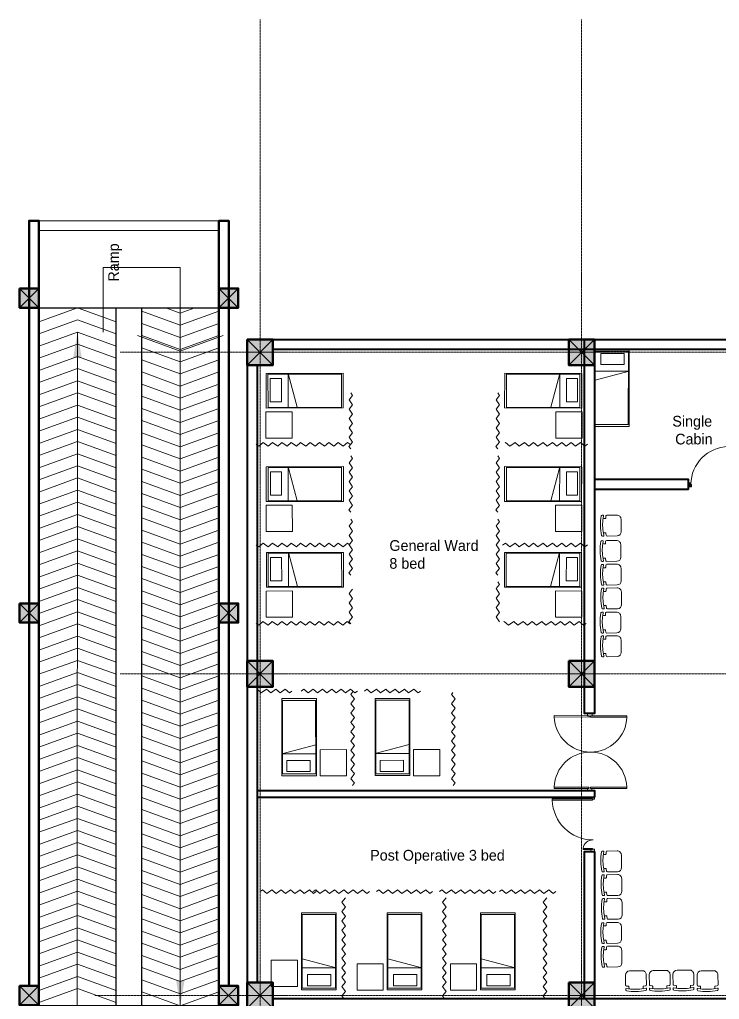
# Model space of a CAD drawing. Header units: millimetres. Extents: x 2342254 to 2635493, y 3886634 to 4043501.
# Drawn here: x 2486672 to 2502999, y 3992361 to 4015212 of the extents above; entities that cross this region are included whole.
import ezdxf

# ---------------------------------------------------------------- set-up
doc = ezdxf.new("R2010")
doc.units = ezdxf.units.MM
doc.header["$MEASUREMENT"] = 0
doc.linetypes.add('CENTER', pattern=[2, 1.25, -0.25, 0.25, -0.25])
doc.linetypes.add('DASHED', pattern=[0.75, 0.5, -0.25])
for name, color, linetype, lineweight in [('centreline', 52, 'CENTER', 5), ('Column-0.5', 14, 'Continuous', 50), ('Dimension- 0.15', 114, 'Continuous', 15), ('door', 41, 'Continuous', 5), ('Door Opening-0.09', 253, 'Continuous', 9), ('Furniture Hospital-0.09', 44, 'Continuous', 9), ('Hatch', 9, 'Continuous', 9), ('hatch-1', 53, 'Continuous', 15), ('hidden lines', 205, 'DASHED', 5), ('stairs', 6, 'Continuous', 25), ('WALL 0.2', 7, 'Continuous', 20), ('wall 0.4', 7, 'Continuous', 40), ('Wall-0.5', 7, 'Continuous', 50), ('WINDOW', 152, 'Continuous', 30)]:
    doc.layers.add(name, color=color, linetype=linetype, lineweight=lineweight)
doc.layers.add('Text-0.2', color=7, linetype='Continuous')
doc.styles.add('arial.', font='arial.ttf')
doc.styles.get("Standard").update_dxf_attribs({"font": 'arial.ttf'})
doc.linetypes.add('ZIGZAG', pattern='A,0.0001,-0.2,[131,ltypeshp.shx,S=0.2,R=0,X=-0.2,Y=0],-0.4,[131,ltypeshp.shx,S=0.2,R=180,X=0.2,Y=0],-0.2', length=0.8001)
doc.dimstyles.get("Standard").update_dxf_attribs({"dimtxt": 500, "dimasz": 100, "dimexe": 100, "dimexo": 200, "dimgap": 0.09, "dimtad": 0, "dimtoh": 1, "dimdec": 0, "dimzin": 0, "dimdsep": 46, "dimtxsty": 'Standard', "dimblk": 'DOT', "dimcen": 0, "dimclrd": 256, "dimclre": 256, "dimclrt": 256, "dimadec": 0, "dimazin": 0, "dimtfac": 1, "dimtdec": 0, "dimtofl": 0, "dimtmove": 0, "dimatfit": 3, "dimfxl": 1, "dimtolj": 1, "dimtzin": 0, "dimlwd": -1, "dimlwe": -1, "dimarcsym": 1})

# ---------------------------------------------------------------- blocks, each defined once
blk = doc.blocks.new('2ft column')
at = {"layer": 'Hatch', "ltscale": 5}
h = blk.add_hatch(color=256, dxfattribs=at)
h.dxf.hatch_style = 1
h.paths.add_polyline_path([(2207385, 4176559), (2207985, 4176559), (2207985, 4175959), (2207385, 4175959)])
at = {"layer": 'Column-0.5', "ltscale": 5}
blk.add_lwpolyline([(2207385, 4176559), (2207985, 4176559), (2207985, 4175959), (2207385, 4175959)], close=True, dxfattribs=at)
at = {"layer": 'Defpoints', "ltscale": 5}
for points in [[(2207985, 4176559), (2207385, 4175959)], [(2207985, 4175959), (2207385, 4176559)]]:
    blk.add_lwpolyline(points, dxfattribs=at)
blk = doc.blocks.new('main grid')
at = {"layer": 'centreline', "ltscale": 5}
for p, q in [((2518911, 4018930), (2518911, 3987284)), ((2526411, 4018930), (2526411, 3987284)), ((2559988, 4011172), (2515645, 4011172)), ((2559988, 4003672), (2515645, 4003672)), ((2559388, 3996172), (2515045, 3996172)), ((2559988, 3996172), (2515645, 3996172))]:
    blk.add_line(p, q, dxfattribs=at)
at = {"layer": 'Hatch'}
for p in [(311226, -165087), (318726, -165087), (311226, -172587), (318726, -172587), (311226, -180087), (318726, -180087)]:
    blk.add_blockref('2ft column', p, dxfattribs=at)
blk = doc.blocks.new('_Dot')
at = {"color": 0, "linetype": 'ByBlock', "lineweight": -2}
blk.add_line((-0.5, 0), (-1, 0), dxfattribs=at)
at = {"color": 0, "linetype": 'ByBlock', "lineweight": -3, "const_width": 0.5}
blk.add_lwpolyline([(-0.25, 0, 1), (0.25, 0, 1)], format="xyb", close=True, dxfattribs=at)
blk = doc.blocks.new('d1')
at = {"layer": 'door'}
for p, q in [((2442.75, 10745.72), (2408.32, 10745.72)), ((2442.75, 10746.15), (2408.33, 10746.15)), ((2408.33, 10746.15), (2408.33, 10745.72))]:
    blk.add_line(p, q, dxfattribs=at)
at = {"layer": 'door', "ltscale": 80}
for points in [[(2445, 10779.7), (2445, 10781.99), (2444.56, 10781.99), (2444.56, 10782.43), (2441.8, 10782.43), (2441.8, 10781.99), (2441.36, 10781.99), (2441.36, 10780.14), (2442.75, 10780.14), (2442.75, 10779.7)], [(2445, 10746.15), (2445, 10743.87), (2444.56, 10743.87), (2444.56, 10743.43), (2441.8, 10743.43), (2441.8, 10743.87), (2441.36, 10743.87), (2441.36, 10745.72), (2442.75, 10745.72), (2442.75, 10746.15)]]:
    blk.add_lwpolyline(points, close=True, dxfattribs=at)
at = {"layer": 'Door Opening-0.09', "ltscale": 80}
blk.add_arc((2442.75, 10745.72), 34.42, 90, 179.27403, dxfattribs=at)
at = {"layer": 'hidden lines'}
for centre, radius, start, end in [((2441.64, 10791.37), 9.82, 268.39858, 287.31577), ((2441.38, 10784.76), 4.22, 269.78991, 318.96751), ((2444.33, 10781.34), 2.81, 166.46517, 205.18019), ((2445.01, 10781.68), 2.48, 162.46714, 233.24176), ((2441.57, 10782.05), 3, 308.46813, 358.9527), ((2445.46, 10782.07), 1.81, 168.64751, 255.23191), ((2441.64, 10734.49), 9.82, 72.68423, 91.60142), ((2441.38, 10741.1), 4.22, 41.03249, 90.21009), ((2444.33, 10744.52), 2.81, 154.81981, 193.53483), ((2445.01, 10744.18), 2.48, 126.75824, 197.53286), ((2441.57, 10743.81), 3, 1.0473, 51.53187), ((2445.46, 10743.79), 1.81, 104.76809, 191.35249)]:
    blk.add_arc(centre, radius, start, end, dxfattribs=at)
blk = doc.blocks.new('BED')
at = {"layer": 'Furniture Hospital-0.09'}
for p, q in [((-2.12, 0.475), (-2.12, -0.475)), ((-2.12, -0.475), (-2.12, 0.475)), ((-0.008, 0.475), (-2.12, 0.475)), ((-2.07, 0.475), (-2.07, -0.475)), ((-0.058, 0.455), (-2.07, 0.455)), ((-0.855, -0.455), (-0.61, 0.475)), ((-0.61, 0.475), (-0.61, -0.455)), ((-0.425, 0.336), (-0.426, -0.303)), ((-0.425, 0.336), (-0.121, 0.336)), ((-0.121, -0.303), (-0.121, 0.336)), ((-0.058, -0.475), (-0.058, 0.475)), ((-0.008, -0.475), (-0.008, 0.475)), ((-2.12, -0.475), (-0.008, -0.475)), ((-2.07, -0.455), (-0.058, -0.455)), ((-0.426, -0.303), (-0.121, -0.303))]:
    blk.add_line(p, q, dxfattribs=at)
blk = doc.blocks.new("door 5'")
at = {"layer": 'door', "ltscale": 1000}
for points in [[(2177525, 4317078), (2177525, 4317062), (2177516, 4317062), (2177516, 4317020), (2177473, 4317020), (2177474, 4317105)], [(2177525, 4317062), (2177525, 4317105), (2177474, 4317105), (2177473, 4317020)], [(2177474, 4317105), (2177516, 4317105)], [(2178697, 4316120), (2178697, 4317060), (2178671, 4317060), (2178671, 4316120), (2178697, 4316120)], [(2178689, 4317076), (2178689, 4317060), (2178697, 4317060), (2178697, 4317018), (2178740, 4317018), (2178740, 4317104)], [(2178689, 4317060), (2178689, 4317104), (2178740, 4317104), (2178740, 4317018)], [(2177473, 4317020), (2177516, 4317020)], [(2178740, 4317018), (2178697, 4317018)]]:
    blk.add_lwpolyline(points, dxfattribs=at)
blk.add_lwpolyline([(2177516, 4316839), (2177516, 4317062), (2177543, 4317062), (2177543, 4316839)], close=True, dxfattribs=at)
at = {"layer": 'Door Opening-0.09', "ltscale": 1000}
for centre, radius, start, end in [((2177516, 4317062), 224, 276.6944, 2.344), ((2178697, 4317076), 957, 180.3416, 268.4244)]:
    blk.add_arc(centre, radius, start, end, dxfattribs=at)
at = {"layer": 'WINDOW', "ltscale": 5}
blk.add_line((2177474, 4317104), (2177474, 4317104), dxfattribs=at)
blk = doc.blocks.new('MAIN DOOR')
at = {"layer": 'door', "ltscale": 1000}
for points in [[(2313.47, 188.53), (2347.4, 188.53), (2347.4, 187.28), (2313.47, 187.28)], [(2381.32, 188.53), (2348.88, 188.53), (2348.88, 187.28), (2381.32, 187.28)]]:
    blk.add_lwpolyline(points, close=True, dxfattribs=at)
for points in [[(2346.08, 190.6), (2346.08, 188.53)], [(2348.88, 188.12), (2347.4, 188.12), (2347.4, 188.53), (2346.08, 188.53), (2346.08, 190.6), (2350.2, 190.6)], [(2347.4, 188.12), (2348.88, 188.12), (2348.88, 188.53), (2350.2, 188.53), (2350.2, 190.6), (2346.08, 190.6)], [(2350.2, 190.6), (2350.2, 188.53)], [(2313.41, 120.66), (2347.33, 120.66), (2347.33, 121.91), (2313.41, 121.91), (2313.41, 120.66)], [(2348.82, 121.07), (2347.33, 121.07), (2347.33, 120.66), (2346.01, 120.66), (2346.01, 118.6), (2350.14, 118.6)], [(2347.33, 121.07), (2348.82, 121.07), (2348.82, 120.66), (2350.14, 120.66), (2350.14, 118.6), (2346.01, 118.6)], [(2346.01, 118.6), (2346.01, 120.66)], [(2381.26, 120.66), (2348.82, 120.66), (2348.82, 121.91), (2381.26, 121.91), (2381.26, 120.66)], [(2350.14, 118.6), (2350.14, 120.66)]]:
    blk.add_lwpolyline(points, dxfattribs=at)
at = {"layer": 'Door Opening-0.09', "ltscale": 1000}
for centre, radius, start, end in [((2347.4, 188.53), 33.94, 182.11678, 357.88255), ((2347.33, 120.66), 33.95, 2.11669, 177.88264)]:
    blk.add_arc(centre, radius, start, end, dxfattribs=at)
at = {"layer": 'WINDOW', "ltscale": 5}
blk.add_line((2350.14, 190.6), (2350.14, 190.6), dxfattribs=at)
blk = doc.blocks.new('BCHAIR')
at = {"layer": 'Furniture Hospital-0.09'}
for p, q in [((-0.15, 0), (0.15, 0)), ((-0.25, -0.1), (-0.25, -0.342)), ((0.25, -0.1), (0.25, -0.342)), ((-0.25, -0.431), (-0.25, -0.454)), ((-0.239, -0.421), (-0.181, -0.429)), ((-0.179, -0.369), (-0.232, -0.362)), ((-0.17, -0.379), (-0.17, -0.419)), ((0.17, -0.379), (0.17, -0.419)), ((0.179, -0.369), (0.232, -0.362)), ((0.239, -0.421), (0.181, -0.429)), ((0.25, -0.431), (0.25, -0.454))]:
    blk.add_line(p, q, dxfattribs=at)
for centre, radius, start, end in [((-0.15, -0.1), 0.1, 90, 180), ((0.15, -0.1), 0.1, 360, 90), ((-0.23, -0.342), 0.02, 180, 262.875), ((-0.24, -0.431), 0.01, 82.875, 180), ((-0.23, -0.454), 0.02, 180, 257.4986), ((-0.18, -0.419), 0.01, 262.875, 0), ((0, 0.594), 1.039, 259.9886, 280.0345), ((-0.18, -0.379), 0.01, 0, 82.875), ((0.18, -0.379), 0.01, 97.125, 180), ((0.18, -0.419), 0.01, 180, 277.125), ((0.23, -0.342), 0.02, 277.125, 360), ((0.23, -0.454), 0.02, 282.5014, 0), ((0.24, -0.431), 0.01, 0, 97.125), ((0, 0.583), 1.083, 257.4986, 282.5014)]:
    blk.add_arc(centre, radius, start, end, dxfattribs=at)
blk = doc.blocks.new('RAMP23')
at = {"layer": 'Dimension- 0.15', "ltscale": 5}
h = blk.add_hatch(dxfattribs=at)
h.set_pattern_fill('ANSI31', color=256, scale=25.555556, angle=90)
h.set_pattern_definition([(135, (1623697.9227, 1877740.101), (-2.258813329, -2.258813329), [])])
h.paths.add_polyline_path([(2418321, 3996255), (2418380, 3996255), (2418380, 3996196, -0.414214)])
h.paths.add_polyline_path([(2418321, 3996255, -0.414214), (2418380, 3996314), (2418380, 3996255)])
h.paths.add_polyline_path([(2418380, 3996255), (2418380, 3996314, -0.414214), (2418439, 3996255)])
h.paths.add_polyline_path([(2418380, 3996196), (2418380, 3996255), (2418439, 3996255, -0.414214)])
blk.add_lwpolyline([(2418984, 4012016), (2418984, 4013523), (2420784, 4013523), (2420784, 4012700)], dxfattribs=at)
blk.add_circle((2418380, 3996255), 59.1, dxfattribs=at)
at = {"layer": 'hatch-1', "color": 4, "lineweight": 0, "ltscale": 5}
for points in [[(2417484, 4012256), (2418384, 4012583), (2419284, 4012256)], [(2419884, 4012503), (2420784, 4012177), (2421684, 4012503)], [(2420447, 4012583), (2420784, 4012460), (2421122, 4012583)], [(2417484, 4011973), (2418384, 4012299), (2419284, 4011973)], [(2419884, 4012220), (2420784, 4011893), (2421684, 4012220)], [(2417484, 4011689), (2418384, 4012016), (2419284, 4011689)], [(2419782, 4011938), (2420784, 4011574), (2421787, 4011938)], [(2419884, 4011936), (2420784, 4011610), (2421684, 4011936)], [(2417484, 4011406), (2418384, 4011732), (2419284, 4011406)], [(2419884, 4011653), (2420784, 4011326), (2421684, 4011653)], [(2417484, 4011122), (2418384, 4011449), (2419284, 4011122)], [(2419884, 4011369), (2420784, 4011043), (2421684, 4011369)], [(2417484, 4010839), (2418384, 4011165), (2419284, 4010839)], [(2419884, 4011086), (2420784, 4010759), (2421684, 4011086)], [(2417484, 4010555), (2418384, 4010882), (2419284, 4010555)], [(2417484, 4010272), (2418384, 4010598), (2419284, 4010272)], [(2419884, 4010802), (2420784, 4010476), (2421684, 4010802)], [(2419884, 4010519), (2420784, 4010192), (2421684, 4010519)], [(2417484, 4009988), (2418384, 4010315), (2419284, 4009988)], [(2419884, 4010235), (2420784, 4009909), (2421684, 4010235)], [(2417484, 4009705), (2418384, 4010031), (2419284, 4009705)], [(2419884, 4009952), (2420784, 4009625), (2421684, 4009952)], [(2417484, 4009421), (2418384, 4009748), (2419284, 4009421)], [(2417484, 4009138), (2418384, 4009464), (2419284, 4009138)], [(2419884, 4009668), (2420784, 4009342), (2421684, 4009668)], [(2419884, 4009385), (2420784, 4009058), (2421684, 4009385)], [(2417484, 4008854), (2418384, 4009181), (2419284, 4008854)], [(2419884, 4009101), (2420784, 4008775), (2421684, 4009101)], [(2417484, 4008571), (2418384, 4008897), (2419284, 4008571)], [(2419884, 4008818), (2420784, 4008491), (2421684, 4008818)], [(2417484, 4008287), (2418384, 4008614), (2419284, 4008287)], [(2417484, 4008004), (2418384, 4008330), (2419284, 4008004)], [(2419884, 4008534), (2420784, 4008208), (2421684, 4008534)], [(2419884, 4008251), (2420784, 4007924), (2421684, 4008251)], [(2417484, 4007721), (2418384, 4008047), (2419284, 4007721)], [(2419884, 4007967), (2420784, 4007641), (2421684, 4007967)], [(2417484, 4007437), (2418384, 4007763), (2419284, 4007437)], [(2419884, 4007684), (2420784, 4007357), (2421684, 4007684)], [(2417484, 4007154), (2418384, 4007480), (2419284, 4007154)], [(2419884, 4007400), (2420784, 4007074), (2421684, 4007400)], [(2417484, 4006870), (2418384, 4007196), (2419284, 4006870)], [(2419884, 4007117), (2420784, 4006791), (2421684, 4007117)], [(2417484, 4006587), (2418384, 4006913), (2419284, 4006587)], [(2419884, 4006833), (2420784, 4006507), (2421684, 4006833)], [(2417484, 4006303), (2418384, 4006629), (2419284, 4006303)], [(2419884, 4006550), (2420784, 4006224), (2421684, 4006550)], [(2417484, 4006020), (2418384, 4006346), (2419284, 4006020)], [(2419884, 4006266), (2420784, 4005940), (2421684, 4006266)], [(2417484, 4005736), (2418384, 4006062), (2419284, 4005736)], [(2419884, 4005983), (2420784, 4005657), (2421684, 4005983)], [(2417484, 4005453), (2418384, 4005779), (2419284, 4005453)], [(2419884, 4005699), (2420784, 4005373), (2421684, 4005699)], [(2417484, 4005169), (2418384, 4005495), (2419284, 4005169)], [(2419884, 4005416), (2420784, 4005090), (2421684, 4005416)], [(2417484, 4004886), (2418384, 4005212), (2419284, 4004886)], [(2419884, 4005132), (2420784, 4004806), (2421684, 4005132)], [(2417484, 4004602), (2418384, 4004928), (2419284, 4004602)], [(2419884, 4004849), (2420784, 4004523), (2421684, 4004849)], [(2417484, 4004319), (2418384, 4004645), (2419284, 4004319)], [(2419884, 4004565), (2420784, 4004239), (2421684, 4004565)], [(2417484, 4004035), (2418384, 4004361), (2419284, 4004035)], [(2419884, 4004282), (2420784, 4003956), (2421684, 4004282)], [(2417484, 4003752), (2418384, 4004078), (2419284, 4003752)], [(2417484, 4003752), (2418384, 4004078), (2419284, 4003752)], [(2419884, 4003998), (2420784, 4003672), (2421684, 4003998)], [(2417484, 4003468), (2418384, 4003794), (2419284, 4003468)], [(2419884, 4003715), (2420784, 4003389), (2421684, 4003715)], [(2417484, 4003185), (2418384, 4003511), (2419284, 4003185)], [(2419884, 4003431), (2420784, 4003105), (2421684, 4003431)], [(2417484, 4002901), (2418384, 4003228), (2419284, 4002901)], [(2419884, 4003148), (2420784, 4002822), (2421684, 4003148)], [(2417484, 4002618), (2418384, 4002944), (2419284, 4002618)], [(2419884, 4002864), (2420784, 4002538), (2421684, 4002864)], [(2417484, 4002334), (2418384, 4002661), (2419284, 4002334)], [(2417484, 4002051), (2418384, 4002377), (2419284, 4002051)], [(2419884, 4002581), (2420784, 4002255), (2421684, 4002581)], [(2419884, 4002298), (2420784, 4001971), (2421684, 4002298)], [(2417484, 4001767), (2418384, 4002094), (2419284, 4001767)], [(2419884, 4002014), (2420784, 4001688), (2421684, 4002014)], [(2417484, 4001484), (2418384, 4001810), (2419284, 4001484)], [(2419884, 4001731), (2420784, 4001404), (2421684, 4001731)], [(2417484, 4001200), (2418384, 4001527), (2419284, 4001200)], [(2417484, 4000917), (2418384, 4001243), (2419284, 4000917)], [(2419884, 4001447), (2420784, 4001121), (2421684, 4001447)], [(2419884, 4001164), (2420784, 4000837), (2421684, 4001164)], [(2417484, 4000633), (2418384, 4000960), (2419284, 4000633)], [(2419884, 4000880), (2420784, 4000554), (2421684, 4000880)], [(2417484, 4000350), (2418384, 4000676), (2419284, 4000350)], [(2419884, 4000597), (2420784, 4000270), (2421684, 4000597)], [(2417484, 4000066), (2418384, 4000393), (2419284, 4000066)], [(2417484, 3999783), (2418384, 4000109), (2419284, 3999783)], [(2419884, 4000313), (2420784, 3999987), (2421684, 4000313)], [(2419884, 4000030), (2420784, 3999703), (2421684, 4000030)], [(2417484, 3999499), (2418384, 3999826), (2419284, 3999499)], [(2419884, 3999746), (2420784, 3999420), (2421684, 3999746)], [(2417484, 3999216), (2418384, 3999542), (2419284, 3999216)], [(2419884, 3999463), (2420784, 3999136), (2421684, 3999463)], [(2417484, 3998932), (2418384, 3999259), (2419284, 3998932)], [(2419884, 3999179), (2420784, 3998853), (2421684, 3999179)], [(2417484, 3998649), (2418384, 3998975), (2419284, 3998649)], [(2419884, 3998896), (2420784, 3998569), (2421684, 3998896)], [(2417484, 3998365), (2418384, 3998692), (2419284, 3998365)], [(2419884, 3998612), (2420784, 3998286), (2421684, 3998612)], [(2417484, 3998082), (2418384, 3998408), (2419284, 3998082)], [(2419884, 3998329), (2420784, 3998002), (2421684, 3998329)], [(2417484, 3997798), (2418384, 3998125), (2419284, 3997798)], [(2419884, 3998045), (2420784, 3997719), (2421684, 3998045)], [(2417484, 3997515), (2418384, 3997841), (2419284, 3997515)], [(2419884, 3997762), (2420784, 3997435), (2421684, 3997762)], [(2417484, 3997231), (2418384, 3997558), (2419284, 3997231)], [(2419884, 3997478), (2420784, 3997152), (2421684, 3997478)], [(2417484, 3996948), (2418384, 3997274), (2419284, 3996948)], [(2419884, 3997195), (2420784, 3996868), (2421684, 3997195)], [(2417484, 3996664), (2418384, 3996991), (2419284, 3996664)], [(2419884, 3996911), (2420784, 3996585), (2421684, 3996911)], [(2417484, 3996381), (2418384, 3996707), (2419284, 3996381)], [(2417484, 3996381), (2418384, 3996707), (2419284, 3996381)], [(2419884, 3996628), (2420784, 3996301), (2421684, 3996628)]]:
    blk.add_lwpolyline(points, dxfattribs=at)
at = {"layer": 'stairs', "ltscale": 5}
for points in [[(2417484, 4012583), (2421684, 4012583)], [(2419284, 3996313), (2419284, 4012583)], [(2419884, 3996313), (2419884, 4012583)], [(2417484, 3996313), (2421684, 3996313)]]:
    blk.add_lwpolyline(points, dxfattribs=at)
at = {"layer": 'WALL 0.2', "ltscale": 5}
for points in [[(2417484, 4014613), (2421684, 4014613)], [(2417484, 4014383), (2421684, 4014383)]]:
    blk.add_lwpolyline(points, dxfattribs=at)
at = {"layer": 'Wall-0.5', "ltscale": 5}
for points in [[(2417254, 3996768), (2417484, 3996768), (2417484, 4014613), (2417254, 4014613)], [(2421684, 3996768), (2421914, 3996768), (2421914, 4014613), (2421684, 4014613)]]:
    blk.add_lwpolyline(points, close=True, dxfattribs=at)
at = {"layer": 'Hatch', "xscale": 0.75, "yscale": 0.75, "zscale": 0.75}
for p in [(761496, 880614), (766146, 880614), (761496, 873271), (766146, 873271), (761496, 864349), (766146, 864349)]:
    blk.add_blockref('2ft column', p, dxfattribs=at)
at = {"layer": 'Text-0.2', "ltscale": 5, "char_height": 250, "attachment_point": 7, "rotation": 90.0008, "style": 'arial.'}
for s, insert in [('{\\fStylus BT|b0|i0|c0|p34;Ramp}', (2419427, 4013193)), ('{\\fStylus BT|b0|i0|c0|p34;Up}', (2418909, 3995734))]:
    blk.add_mtext(s, dxfattribs=dict(at, insert=insert))
at = {"layer": 'Dimension- 0.15', "ltscale": 5}
for points, override in [([(2420784, 3996301), (2420784, 4012700)], {"dimasz": 600, "dimfxl": 500, "dimfxlon": 1}), ([(2418384, 4012016), (2418380, 3996313)], {"dimasz": 600, "dimgap": 0.09, "dimtad": 0, "dimfxl": 500, "dimfxlon": 1})]:
    blk.add_leader(points, dimstyle='Standard', override=override, dxfattribs=at)

msp = doc.modelspace()

# ---------------------------------------------------------------- linework, layer by layer
at = {"layer": 'Furniture Hospital-0.09'}
for points in [[(2493032.9, 4005450.5), (2493032.1, 4006063.8), (2492418.8, 4006063.1), (2492419.6, 4005449.7)], [(2499180.2, 4005450.5), (2499180.9, 4006063.8), (2499794.3, 4006063.1), (2499793.5, 4005449.7)], [(2493035.6, 4003272.5), (2493034.9, 4003885.8), (2492421.5, 4003885.1), (2492422.3, 4003271.7)], [(2499177.4, 4003272.5), (2499178.2, 4003885.8), (2499791.5, 4003885.1), (2499790.8, 4003271.7)], [(2493038.1, 4001272.5), (2493037.4, 4001885.8), (2492424, 4001885.1), (2492424.8, 4001271.7)], [(2499174.9, 4001272.5), (2499175.7, 4001885.8), (2499789, 4001885.1), (2499788.2, 4001271.7)], [(2494299.9, 3998185), (2493686.6, 3998184.3), (2493687.3, 3997570.9), (2494300.7, 3997571.7)], [(2496477.9, 3998187.8), (2495864.6, 3998187), (2495865.3, 3997573.7), (2496478.7, 3997574.4)], [(2492544.5, 3993277.5), (2493157.9, 3993277.5), (2493157.9, 3992664.2), (2492544.5, 3992664.2)], [(2494544.5, 3993188.7), (2495157.9, 3993188.7), (2495157.9, 3992575.4), (2494544.5, 3992575.4)], [(2496722.5, 3993188.7), (2497335.9, 3993188.7), (2497335.9, 3992575.4), (2496722.5, 3992575.4)]]:
    msp.add_lwpolyline(points, close=True, dxfattribs=at)
at = {"layer": 'wall 0.4', "ltscale": 5}
for p, q in [((2492583.6, 4007753.4), (2505183.6, 4007753.4)), ((2492583.6, 4007523.4), (2504953.6, 4007523.4)), ((2491983.6, 4007153.4), (2491983.6, 3992753.4)), ((2492213.6, 4007153.4), (2492213.6, 3992753.4)), ((2502277, 4004253.4), (2500083.6, 4004253.4)), ((2492583.6, 3992383.4), (2506983.6, 3992383.4))]:
    msp.add_line(p, q, dxfattribs=at)
for points in [[(2500083.6, 4007453.4), (2500083.6, 3999028.9), (2499853.6, 3999028.9), (2499853.6, 4007753.4)], [(2502277, 4004253.1), (2502277, 4004483.4), (2500083.6, 4004483.4)], [(2492200.3, 3997228.9), (2500083.6, 3997228.9), (2500083.6, 3997078.9)], [(2492200.3, 3997078.9), (2500083.6, 3997078.9)], [(2499853.6, 3992383.4), (2499853.6, 3995812.4), (2500086.6, 3995812.4)], [(2500083.6, 3995812.4), (2500083.6, 3992383.4)]]:
    msp.add_lwpolyline(points, dxfattribs=at)
at = {"layer": 'WINDOW', "linetype": 'ZIGZAG', "lineweight": 20, "ltscale": 0.5}
for points in [[(2494398, 4005197.2), (2494355.6, 4005253.1), (2494440.6, 4005354.1), (2494357.6, 4005473.9), (2494440.6, 4005572.5), (2494357.6, 4005692.3), (2494440.6, 4005790.9), (2494357.6, 4005910.7), (2494440.6, 4006009.3), (2494357.6, 4006129.1), (2494440.6, 4006227.7), (2494357.6, 4006347.5), (2494440.6, 4006446.1), (2494398, 4006507.6)], [(2497827.8, 4005197.2), (2497785.4, 4005253.1), (2497870.4, 4005354.1), (2497787.5, 4005473.9), (2497870.4, 4005572.5), (2497787.5, 4005692.3), (2497870.4, 4005790.9), (2497787.5, 4005910.7), (2497870.4, 4006009.3), (2497787.5, 4006129.1), (2497870.4, 4006227.7), (2497787.5, 4006347.5), (2497870.4, 4006446.1), (2497827.8, 4006507.6)], [(2494393.5, 4005298.3), (2494320.6, 4005348.8), (2494222, 4005265.8), (2494102.2, 4005348.8), (2494003.6, 4005265.8), (2493883.8, 4005348.8), (2493785.2, 4005265.8), (2493665.4, 4005348.8), (2493564.3, 4005263.7), (2493449.5, 4005350.8), (2493348.5, 4005265.8), (2493228.7, 4005348.8), (2493130.1, 4005265.8), (2493010.3, 4005348.8), (2492911.7, 4005265.8), (2492791.9, 4005348.8), (2492693.3, 4005265.8), (2492573.5, 4005348.8), (2492474.9, 4005265.8), (2492355.1, 4005348.8), (2492256.6, 4005265.8), (2492195.1, 4005308.4)], [(2498003.6, 4005342.9), (2498012, 4005348.8), (2498110.6, 4005265.8), (2498230.4, 4005348.8), (2498329, 4005265.8), (2498448.8, 4005348.8), (2498549.9, 4005263.7), (2498664.7, 4005350.8), (2498765.7, 4005265.8), (2498885.5, 4005348.8), (2498984.1, 4005265.8), (2499103.9, 4005348.8), (2499202.5, 4005265.8), (2499322.3, 4005348.8), (2499420.9, 4005265.8), (2499540.7, 4005348.8), (2499639.3, 4005265.8), (2499759.1, 4005348.8), (2499857.7, 4005265.8), (2499919.2, 4005308.4)], [(2494398, 4003724.7), (2494355.6, 4003780.6), (2494440.6, 4003881.6), (2494357.6, 4004001.4), (2494440.6, 4004100), (2494357.6, 4004219.8), (2494440.6, 4004318.4), (2494357.6, 4004438.2), (2494440.6, 4004536.8), (2494357.6, 4004656.6), (2494440.6, 4004755.2), (2494357.6, 4004875), (2494440.6, 4004973.6), (2494398, 4005035.1)], [(2497827.8, 4003724.7), (2497785.4, 4003780.6), (2497870.4, 4003881.6), (2497787.5, 4004001.4), (2497870.4, 4004100), (2497787.5, 4004219.8), (2497870.4, 4004318.4), (2497787.5, 4004438.2), (2497870.4, 4004536.8), (2497787.5, 4004656.6), (2497870.4, 4004755.2), (2497787.5, 4004875), (2497870.4, 4004973.6), (2497827.8, 4005035.1)], [(2494398, 4002251.2), (2494355.6, 4002307.1), (2494440.6, 4002408.1), (2494357.6, 4002527.9), (2494440.6, 4002626.5), (2494357.6, 4002746.3), (2494440.6, 4002844.9), (2494357.6, 4002964.7), (2494440.6, 4003063.3), (2494357.6, 4003183.1), (2494440.6, 4003281.7), (2494357.6, 4003401.5), (2494440.6, 4003500.1), (2494398, 4003561.6)], [(2497827.8, 4002251.2), (2497785.4, 4002307.1), (2497870.4, 4002408.1), (2497787.5, 4002527.9), (2497870.4, 4002626.5), (2497787.5, 4002746.3), (2497870.4, 4002844.9), (2497787.5, 4002964.7), (2497870.4, 4003063.3), (2497787.5, 4003183.1), (2497870.4, 4003281.7), (2497787.5, 4003401.5), (2497870.4, 4003500.1), (2497827.8, 4003561.6)], [(2494363.2, 4002971.3), (2494320.6, 4003000.8), (2494222, 4002917.8), (2494102.2, 4003000.8), (2494003.6, 4002917.8), (2493883.8, 4003000.8), (2493785.2, 4002917.8), (2493665.4, 4003000.8), (2493564.3, 4002915.7), (2493449.5, 4003002.8), (2493348.5, 4002917.8), (2493228.7, 4003000.8), (2493130.1, 4002917.8), (2493010.3, 4003000.8), (2492911.7, 4002917.8), (2492791.9, 4003000.8), (2492693.3, 4002917.8), (2492573.5, 4003000.8), (2492474.9, 4002917.8), (2492355.1, 4003000.8), (2492256.6, 4002917.8), (2492195.1, 4002960.4)], [(2497939.7, 4002950.7), (2498012, 4003000.8), (2498110.6, 4002917.8), (2498230.4, 4003000.8), (2498329, 4002917.8), (2498448.8, 4003000.8), (2498549.9, 4002915.7), (2498664.7, 4003002.8), (2498765.7, 4002917.8), (2498885.5, 4003000.8), (2498984.1, 4002917.8), (2499103.9, 4003000.8), (2499202.5, 4002917.8), (2499322.3, 4003000.8), (2499420.9, 4002917.8), (2499540.7, 4003000.8), (2499639.3, 4002917.8), (2499759.1, 4003000.8), (2499857.7, 4002917.8), (2499919.2, 4002960.4)], [(2494398, 4001115.9), (2494355.6, 4001171.8), (2494440.6, 4001272.8), (2494357.6, 4001392.6), (2494440.6, 4001491.1), (2494357.6, 4001611), (2494440.6, 4001709.5), (2494357.6, 4001829.3), (2494440.6, 4001927.9)], [(2497870.4, 4001165.2), (2497787.5, 4001285), (2497870.4, 4001383.6), (2497787.5, 4001503.4), (2497870.4, 4001602), (2497787.5, 4001721.8), (2497870.4, 4001820.3), (2497787.5, 4001940.1), (2497870.4, 4002038.7), (2497827.8, 4002100.2)], [(2494388.3, 4001120.3), (2494315.4, 4001170.8), (2494216.8, 4001087.8), (2494097, 4001170.8), (2493998.4, 4001087.8), (2493878.6, 4001170.8), (2493780, 4001087.8), (2493660.2, 4001170.8), (2493559.1, 4001085.7), (2493444.2, 4001172.8), (2493343.2, 4001087.8), (2493223.4, 4001170.8), (2493124.8, 4001087.8), (2493005, 4001170.8), (2492906.5, 4001087.8), (2492786.7, 4001170.8), (2492688.1, 4001087.8), (2492568.3, 4001170.8), (2492469.7, 4001087.8), (2492349.9, 4001170.8), (2492251.3, 4001087.8), (2492189.8, 4001130.4)], [(2497972.6, 4001164.9), (2497981, 4001170.8), (2498079.6, 4001087.8), (2498199.4, 4001170.8), (2498298, 4001087.8), (2498417.8, 4001170.8), (2498518.9, 4001085.7), (2498633.8, 4001172.8), (2498734.8, 4001087.8), (2498854.6, 4001170.8), (2498953.2, 4001087.8), (2499073, 4001170.8), (2499171.5, 4001087.8), (2499291.3, 4001170.8), (2499389.9, 4001087.8), (2499509.7, 4001170.8), (2499608.3, 4001087.8), (2499728.1, 4001170.8), (2499826.7, 4001087.8), (2499888.2, 4001130.4)], [(2493025.7, 3999550.1), (2492969.8, 3999507.7), (2492868.8, 3999592.7), (2492749, 3999509.7), (2492650.4, 3999592.7), (2492530.6, 3999509.7), (2492432, 3999592.7), (2492312.2, 3999509.7), (2492213.6, 3999592.7)], [(2494553.2, 3999550.1), (2494497.3, 3999507.7), (2494396.3, 3999592.7), (2494276.5, 3999509.7), (2494177.9, 3999592.7), (2494058.1, 3999509.7), (2493959.5, 3999592.7), (2493839.7, 3999509.7), (2493741.1, 3999592.7), (2493621.3, 3999509.7), (2493522.7, 3999592.7), (2493402.9, 3999509.7), (2493304.4, 3999592.7), (2493242.9, 3999550.1)], [(2494452.2, 3999545.7), (2494401.6, 3999472.7), (2494484.6, 3999374.2), (2494401.6, 3999254.4), (2494484.6, 3999155.8), (2494401.6, 3999036), (2494484.6, 3998937.4), (2494401.6, 3998817.6), (2494486.8, 3998716.5), (2494399.6, 3998601.6), (2494484.6, 3998500.6), (2494401.6, 3998380.8), (2494484.6, 3998282.2), (2494401.6, 3998162.4), (2494484.6, 3998063.8), (2494401.6, 3997944), (2494484.6, 3997845.5), (2494401.6, 3997725.7), (2494484.6, 3997627.1), (2494401.6, 3997507.3), (2494484.6, 3997408.7), (2494442, 3997347.2)], [(2496025.7, 3999550.1), (2495969.8, 3999507.7), (2495868.8, 3999592.7), (2495749, 3999509.7), (2495650.4, 3999592.7), (2495530.6, 3999509.7), (2495432, 3999592.7), (2495312.2, 3999509.7), (2495213.6, 3999592.7), (2495093.8, 3999509.7), (2494995.2, 3999592.7), (2494875.4, 3999509.7), (2494776.9, 3999592.7), (2494715.4, 3999550.1)], [(2496779.1, 3999515.3), (2496749.6, 3999472.7), (2496832.6, 3999374.2), (2496749.6, 3999254.4), (2496832.6, 3999155.8), (2496749.6, 3999036), (2496832.6, 3998937.4), (2496749.6, 3998817.6), (2496834.7, 3998716.5), (2496747.6, 3998601.6), (2496832.6, 3998500.6), (2496749.6, 3998380.8), (2496832.6, 3998282.2), (2496749.6, 3998162.4), (2496832.6, 3998063.8), (2496749.6, 3997944), (2496832.6, 3997845.5), (2496749.6, 3997725.7), (2496832.6, 3997627.1), (2496749.6, 3997507.3), (2496832.6, 3997408.7), (2496790, 3997347.2)], [(2492282.9, 3994875.2), (2492338.8, 3994917.7), (2492439.8, 3994832.7), (2492559.6, 3994915.6), (2492658.1, 3994832.7), (2492777.9, 3994915.6), (2492876.5, 3994832.7), (2492996.3, 3994915.6), (2493094.9, 3994832.7), (2493214.7, 3994915.6), (2493313.3, 3994832.7), (2493433.1, 3994915.6), (2493531.7, 3994832.7), (2493593.2, 3994875.2)], [(2493524, 3994875.4), (2493579.9, 3994917.8), (2493680.9, 3994832.8), (2493800.7, 3994915.8), (2493899.3, 3994832.8), (2494019.1, 3994915.8), (2494117.7, 3994832.8), (2494237.5, 3994915.8), (2494336.1, 3994832.8), (2494455.9, 3994915.8), (2494554.4, 3994832.8), (2494674.2, 3994915.8), (2494772.8, 3994832.8), (2494834.3, 3994875.4)], [(2494997.5, 3994875.4), (2495053.4, 3994917.8), (2495154.4, 3994832.8), (2495274.2, 3994915.8), (2495372.8, 3994832.8), (2495492.6, 3994915.8), (2495591.2, 3994832.8), (2495711, 3994915.8), (2495809.6, 3994832.8), (2495929.4, 3994915.8), (2496027.9, 3994832.8), (2496147.7, 3994915.8), (2496246.3, 3994832.8), (2496307.8, 3994875.4)], [(2496470, 3994875.4), (2496525.9, 3994917.8), (2496626.9, 3994832.8), (2496746.7, 3994915.8), (2496845.3, 3994832.8), (2496965.1, 3994915.8), (2497063.7, 3994832.8), (2497183.5, 3994915.8), (2497282.1, 3994832.8), (2497401.9, 3994915.8), (2497500.4, 3994832.8), (2497620.2, 3994915.8), (2497718.8, 3994832.8), (2497780.3, 3994875.4)], [(2497869.5, 3994875.4), (2497925.4, 3994917.8), (2498026.4, 3994832.8), (2498146.2, 3994915.8), (2498244.8, 3994832.8), (2498364.6, 3994915.8), (2498463.2, 3994832.8), (2498583, 3994915.8), (2498681.6, 3994832.8), (2498801.4, 3994915.8), (2498899.9, 3994832.8), (2499019.7, 3994915.8), (2499118.3, 3994832.8), (2499179.8, 3994875.4)], [(2494273.6, 3994727.4), (2494190.6, 3994628.8), (2494273.6, 3994509), (2494190.6, 3994410.4), (2494273.6, 3994290.6), (2494190.6, 3994192), (2494273.6, 3994072.2), (2494190.6, 3993973.6), (2494273.6, 3993853.8), (2494188.5, 3993752.7), (2494275.6, 3993637.9), (2494190.6, 3993536.9), (2494273.6, 3993417.1), (2494190.6, 3993318.5), (2494273.6, 3993198.7), (2494190.6, 3993100.1), (2494273.6, 3992980.3), (2494190.6, 3992881.7), (2494273.6, 3992761.9), (2494190.6, 3992663.3), (2494273.6, 3992543.5), (2494190.6, 3992444.9), (2494233.2, 3992383.4)], [(2496621.5, 3994727.4), (2496538.6, 3994628.8), (2496621.5, 3994509), (2496538.6, 3994410.4), (2496621.5, 3994290.6), (2496538.6, 3994192), (2496621.5, 3994072.2), (2496538.6, 3993973.6), (2496621.5, 3993853.8), (2496536.4, 3993752.7), (2496623.6, 3993637.9), (2496538.6, 3993536.9), (2496621.5, 3993417.1), (2496538.6, 3993318.5), (2496621.5, 3993198.7), (2496538.6, 3993100.1), (2496621.5, 3992980.3), (2496538.6, 3992881.7), (2496621.5, 3992761.9), (2496538.6, 3992663.3), (2496621.5, 3992543.5), (2496538.6, 3992444.9), (2496581.2, 3992383.4)], [(2498969.5, 3994727.4), (2498886.5, 3994628.8), (2498969.5, 3994509), (2498886.5, 3994410.4), (2498969.5, 3994290.6), (2498886.5, 3994192), (2498969.5, 3994072.2), (2498886.5, 3993973.6), (2498969.5, 3993853.8), (2498884.4, 3993752.7), (2498971.5, 3993637.9), (2498886.5, 3993536.9), (2498969.5, 3993417.1), (2498886.5, 3993318.5), (2498969.5, 3993198.7), (2498886.5, 3993100.1), (2498969.5, 3992980.3), (2498886.5, 3992881.7), (2498969.5, 3992761.9), (2498886.5, 3992663.3), (2498969.5, 3992543.5), (2498886.5, 3992444.9), (2498929.1, 3992383.4)]]:
    msp.add_lwpolyline(points, dxfattribs=at)

# ---------------------------------------------------------------- block references
at = {"layer": 'door', "xscale": -1, "rotation": 270}
msp.add_blockref("door 5'", (-1817020.2, 1818338.8), dxfattribs=at)
at = {"layer": 'Door Opening-0.09'}
for name, p, xscale, yscale, zscale, rotation in [('d1', (2778785.9, 4066843.7), -25.64102998076803, 25.64102998076803, 25.64102998076803, 89.96666488534903), ('MAIN DOOR', (2558680.3, 4001941.8), 25.0000182071143, 25.0000182071143, 25.0000182071143, 179.9491575826777)]:
    msp.add_blockref(name, p, dxfattribs=dict(at, xscale=xscale, yscale=yscale, zscale=zscale, rotation=rotation))
at = {"layer": 'Furniture Hospital-0.09', "zscale": 851.8518518849082}
for p, xscale, yscale, rotation in [((2500488.3, 4007530.1), -851.8518518849082, 851.8518518849081, 269.9280295148752), ((2492418.2, 4006556.3), -851.8518518849081, 851.8518518849083, 0.07196910721486205), ((2499794.9, 4006556.3), 851.8518518849082, 851.8518518849082, 359.9280295146831), ((2492420.9, 4004378.3), -851.8518518849081, 851.8518518849083, 0.07196910721486205), ((2499792.1, 4004378.3), 851.8518518849082, 851.8518518849082, 359.9280295146831), ((2492423.4, 4002378.3), -851.8518518849081, 851.8518518849083, 0.07196910721486205), ((2499789.6, 4002378.3), 851.8518518849082, 851.8518518849082, 359.9280295146831), ((2493194.1, 3997570.3), -851.8518518849081, 851.8518518849083, 90.07196910721487), ((2495372.1, 3997573), -851.8518518849081, 851.8518518849083, 90.07196910721487), ((2493651.1, 3992575.4), 851.8518518849082, 851.8518518849082, 270), ((2495651.1, 3992575.4), 851.8518518849082, 851.8518518849082, 270), ((2497829.1, 3992575.4), 851.8518518849082, 851.8518518849082, 270)]:
    msp.add_blockref('BED', p, dxfattribs=dict(at, xscale=xscale, yscale=yscale, rotation=rotation))
at = {"layer": 'Furniture Hospital-0.09', "color": 8, "linetype": 'Continuous', "xscale": 971.1111111110954, "yscale": 971.1111111110954, "zscale": 971.1111111110954}
for p, rotation in [((2500706.8, 4003414.7), 270.8219194309884), ((2500698.8, 4002822.7), 270.8219194309884), ((2500706.8, 4002269.7), 270.8219194309884), ((2500714.7, 4001716.8), 270.8219194309884), ((2500698.8, 4001153.1), 270.8219194309884), ((2500706.8, 4000600.2), 270.8219194309884), ((2500714.6, 3995582.9), 270.8219194309884), ((2500722.6, 3995029.9), 270.8219194309884), ((2500730.5, 3994477), 270.8219194309884), ((2500714.6, 3993913.3), 270.8219194309884), ((2500722.6, 3993360.4), 270.8219194309884), ((2501049.6, 3993027.8), 0.8219194309883305), ((2501602.6, 3993035.7), 0.8219194309883305), ((2502155.5, 3993043.6), 0.8219194309883305), ((2502719.2, 3993027.8), 0.8219194309883305)]:
    msp.add_blockref('BCHAIR', p, dxfattribs=dict(at, rotation=rotation))
at = {"layer": 'wall 0.4'}
for name, p in [('main grid', (-26627.1, -3718.4)), ('RAMP23', (69638.1, -4092.8))]:
    msp.add_blockref(name, p, dxfattribs=at)

# ---------------------------------------------------------------- texts
at = {"layer": 'Text-0.2', "ltscale": 5, "char_height": 250, "attachment_point": 7, "rotation": 0.00077, "style": 'arial.'}
for s, insert in [('\\pi-486.82;{\\fStylus BT|b0|i0|c0|p34;Single\\P\\pi-420.11;Cabin}', (2502387.4, 4005299.9)), ('{\\fStylus BT|b0|i0|c0|p34;General Ward\\P8 bed}', (2495299.9, 4002400.7)), ('{\\fStylus BT|b0|i0|c0|p34;Post Operative 3 bed}', (2494851, 3995522))]:
    msp.add_mtext(s, dxfattribs=dict(at, insert=insert))

doc.saveas('drawing.dxf')
